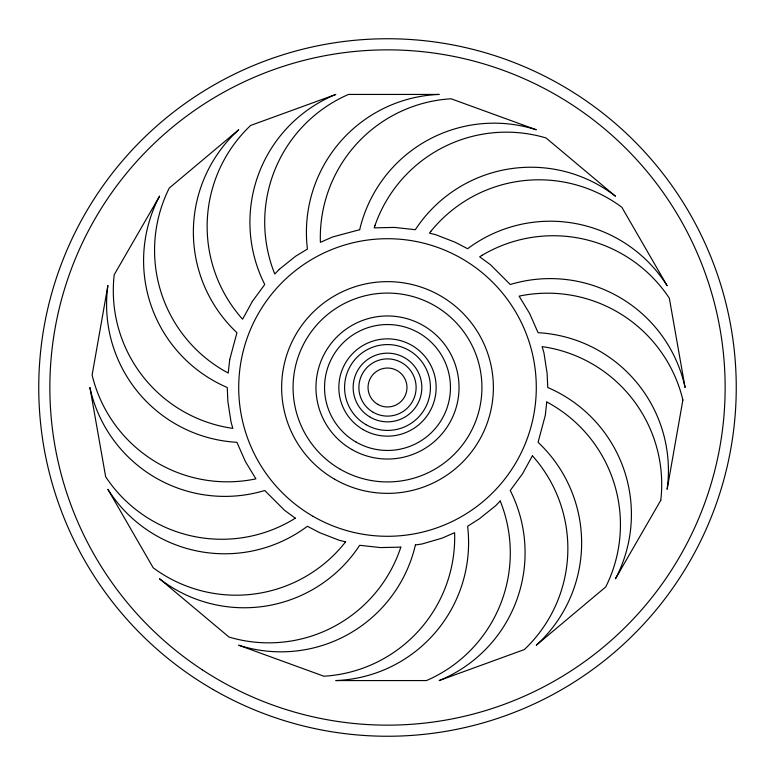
<?xml version="1.0" encoding="UTF-8"?>
<svg xmlns="http://www.w3.org/2000/svg" width="775" height="775" viewBox="0 0 775 775"><rect width="100%" height="100%" fill="white"/><g stroke="black" fill="none" stroke-linecap="round" stroke-linejoin="round"><path stroke-width="1.16" d="M229.7 359.677L228.237 373.017L225.709 371.661A139.074 139.074 0 0 1 169.27 188.054L238.71 129.783A138.037 138.037 0 0 0 236.927 332.698L229.7 359.677M546.762 401.983L545.3 415.323L538.073 442.302A138.037 138.037 0 0 1 536.29 645.217L605.73 586.946A139.074 139.074 0 0 0 549.291 403.339L546.762 401.983M107.861 285.723L92.118 374.993A139.074 139.074 0 0 0 253.377 479.367L255.895 478.843L245.365 461.493L236.927 442.302A138.037 138.037 0 0 1 107.861 285.723M682.882 400.007L667.139 489.277A138.037 138.037 0 0 0 538.073 332.698L529.635 313.507L519.105 296.157L521.623 295.633A139.074 139.074 0 0 1 682.882 400.007M359.677 229.7L332.698 236.927L320.404 242.333L320.317 239.465A139.074 139.074 0 0 1 451.108 98.783L536.29 129.783A138.037 138.037 0 0 0 359.677 229.7M415.41 544.98L415.323 545.3A138.037 138.037 0 0 1 238.71 645.217L323.892 676.217A139.074 139.074 0 0 0 454.683 535.535L454.596 532.667L442.302 538.073L422.181 543.943L415.41 544.98M375.003 225.418L374.199 227.86L394.485 227.414L415.323 229.7A138.037 138.037 0 0 1 615.466 196.22L546.026 137.95A139.074 139.074 0 0 0 375.003 225.418M400.801 547.14L399.997 549.582A139.074 139.074 0 0 1 228.974 637.05L159.534 578.78A138.037 138.037 0 0 0 359.677 545.3L380.515 547.586L400.801 547.14M252.359 301.407L242.594 319.203L240.88 317.275A139.074 139.074 0 0 1 250.645 125.443L335.827 94.434A138.037 138.037 0 0 0 264.75 284.502L252.359 301.407M532.406 455.797L522.641 473.593L510.25 490.498A138.037 138.037 0 0 1 439.173 680.566L524.355 649.557A139.074 139.074 0 0 0 534.12 457.725L532.406 455.797M159.534 196.22L114.216 274.718A139.074 139.074 0 0 0 230.049 427.955L232.858 428.362L231.057 422.181L227.869 401.469L227.259 387.5A138.037 138.037 0 0 1 159.534 196.22M660.784 500.282L615.466 578.78A138.037 138.037 0 0 0 547.741 387.5L547.131 373.531L543.943 352.819L542.142 346.638L544.951 347.045A139.074 139.074 0 0 1 660.784 500.282M431.191 230.911L429.427 233.149L435.686 234.68L455.216 242.275L467.616 248.727A138.037 138.037 0 0 1 667.139 285.723L621.812 207.216A139.074 139.074 0 0 0 431.191 230.911M345.573 541.851L343.809 544.089A139.074 139.074 0 0 1 153.188 567.784L107.861 489.277A138.037 138.037 0 0 0 307.384 526.273L319.784 532.725L339.314 540.32L345.573 541.851M279.242 269.361L274.796 274.011L273.74 271.366A139.074 139.074 0 0 1 348.527 94.434L439.173 94.434A138.037 138.037 0 0 0 306.9 244.009L307.423 249.066L295.595 256.244L279.242 269.361M500.204 500.989L495.758 505.639L479.405 518.756L467.616 526.273A138.037 138.037 0 0 1 335.827 680.566L426.473 680.566A139.074 139.074 0 0 0 501.26 503.634L500.204 500.989M482.118 255.304L479.667 256.816L490.498 264.75L510.25 284.502A138.037 138.037 0 0 1 685.081 387.5L669.338 298.23A139.074 139.074 0 0 0 482.118 255.304M295.333 518.184L292.882 519.696A139.074 139.074 0 0 1 105.662 476.77L89.919 387.5A138.037 138.037 0 0 0 264.75 490.498L284.502 510.25L295.333 518.184M377.764 404.356A19.472 19.472 0 0 0 406.972 387.5A19.472 19.472 0 0 0 377.764 370.644A19.472 19.472 0 0 0 377.764 404.356M373.192 412.281A28.617 28.617 0 0 0 416.117 387.5A28.617 28.617 0 0 0 373.192 362.719A28.617 28.617 0 0 0 373.192 412.281M370.334 417.241A34.332 34.332 0 0 0 421.832 387.5A34.332 34.332 0 0 0 370.334 357.759A34.332 34.332 0 0 0 370.334 417.241M366.042 424.671A42.925 42.925 0 0 0 430.425 387.5A42.925 42.925 0 0 0 366.042 350.329A42.925 42.925 0 0 0 366.042 424.671M363.175 429.631A48.641 48.641 0 0 0 436.141 387.5A48.641 48.641 0 0 0 363.175 345.369A48.641 48.641 0 0 0 363.175 429.631M356.025 442.021A62.949 62.949 0 0 0 450.449 387.5A62.949 62.949 0 0 0 356.025 332.979A62.949 62.949 0 0 0 356.025 442.021M351.734 449.452A71.532 71.532 0 0 0 459.032 387.5A71.532 71.532 0 0 0 351.734 325.548A71.532 71.532 0 0 0 351.734 449.452M340.283 469.272A94.424 94.424 0 0 0 481.924 387.5A94.424 94.424 0 0 0 340.283 305.728A94.424 94.424 0 0 0 340.283 469.272M313.1 516.353A148.79 148.79 0 0 0 536.29 387.5A148.79 148.79 0 0 0 313.1 258.647A148.79 148.79 0 0 0 313.1 516.353M334.567 479.183A105.875 105.875 0 0 0 493.375 387.5A105.875 105.875 0 0 0 334.567 295.817A105.875 105.875 0 0 0 334.567 479.183M202.352 669.852A337.638 337.638 0 0 0 724.596 406.662A337.638 337.638 0 0 0 235.552 85.986A337.638 337.638 0 0 0 202.352 669.852M213.125 689.527A348.75 348.75 0 0 0 736.25 387.5A348.75 348.75 0 0 0 213.125 85.473A348.75 348.75 0 0 0 213.125 689.527"/></g></svg>
